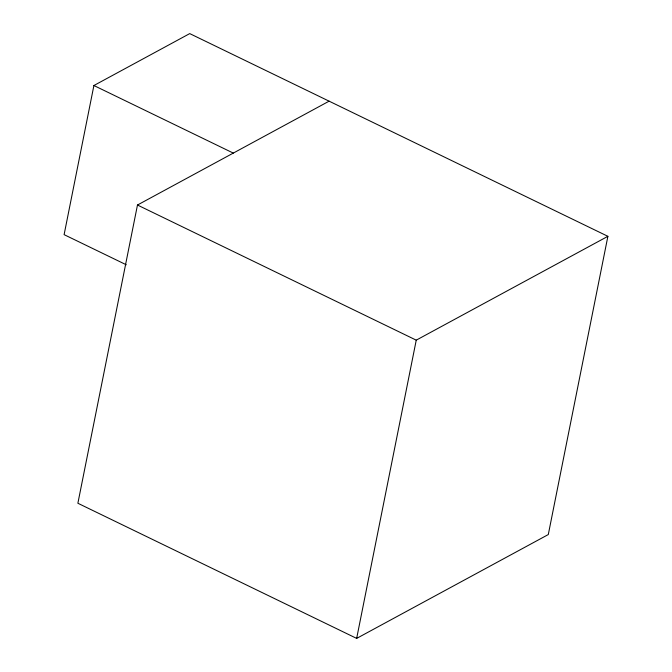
<?xml version="1.0" encoding="UTF-8"?>
<svg xmlns="http://www.w3.org/2000/svg" width="672" height="672" viewBox="0 0 672 672"><rect width="100%" height="100%" fill="white"/><g stroke="black" fill="none" stroke-linecap="round" stroke-linejoin="round"><path stroke-width="1.01" d="M329.112 101.17L137.474 205.019L77.876 503.252L356.656 638.4L548.293 534.559L607.891 236.317L189.731 33.6L93.904 85.52L64.109 234.646L126.269 264.776M356.656 638.4L416.245 340.158L607.891 236.317M93.904 85.52L233.293 153.09M137.474 205.019L416.245 340.158"/></g></svg>
